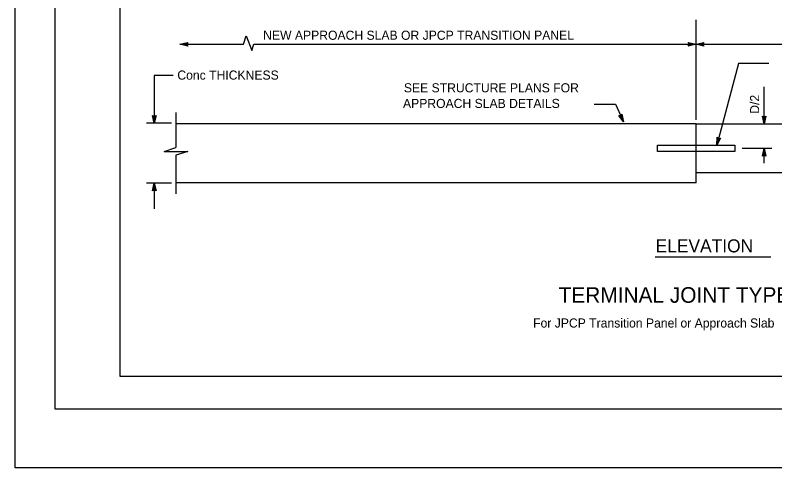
# Model space of a CAD drawing. Extents: x -894 to 866, y -476 to 714.
# Drawn here: x -894 to -309, y -476 to -128 of the extents above; entities that cross this region are included whole.
import ezdxf

# ---------------------------------------------------------------- set-up
doc = ezdxf.new("R2010")
doc.units = 0
for name, color, linetype in [('10 Sheet Format', 7, 'Continuous'), ('56 Stage 3 Anno', 7, 'Continuous'), ('57 Undefined', 7, 'Continuous'), ('60 Nongeo Data', 7, 'Continuous')]:
    doc.layers.add(name, color=color, linetype=linetype)

msp = doc.modelspace()

# ---------------------------------------------------------------- linework, layer by layer
at = {"layer": '10 Sheet Format'}
for p, q in [((-863.45, 668.96), (-863.45, -431.04)), ((-813.45, 643.96), (-813.45, -406.04)), ((-813.45, -406.04), (811.55, -406.04)), ((-863.45, -431.04), (836.55, -431.04))]:
    msp.add_line(p, q, dxfattribs=at)
for points in [[(-894.04, 713.55), (865.96, 713.55), (865.96, -476.45), (-894.04, -476.45)], [(-863.45, -431.04), (836.55, -431.04), (836.55, 668.96), (-863.45, 668.96)]]:
    msp.add_lwpolyline(points, close=True, dxfattribs=at)
at = {"layer": '56 Stage 3 Anno'}
for p, q in [((-369.94, -208.82), (-369.94, -131.79)), ((-718.26, -150.67), (-716.14, -144.15)), ((-716.14, -144.15), (-711.89, -155.5)), ((-767.25, -150.67), (-761.25, -149.34)), ((-767.25, -150.67), (-718.26, -150.67)), ((-761.25, -152.01), (-767.25, -150.67)), ((-767.25, -150.67), (-767.25, -150.67)), ((-761.46, -151.66), (-765.87, -150.67)), ((-765.86, -150.67), (-761.48, -149.7)), ((-764.49, -150.67), (-761.66, -150.05)), ((-761.7, -151.3), (-764.49, -150.67)), ((-763.1, -150.68), (-761.9, -150.41)), ((-761.87, -150.95), (-763.1, -150.68)), ((-761.25, -149.34), (-762.05, -150.67)), ((-762.05, -150.67), (-761.25, -152.01)), ((-761.25, -149.34), (-761.25, -149.34)), ((-761.25, -152.01), (-761.25, -152.01)), ((-711.89, -155.5), (-710.31, -150.67)), ((-710.31, -150.67), (-369.94, -150.67)), ((-375.14, -150.67), (-375.94, -149.33)), ((-375.94, -149.33), (-375.94, -149.33)), ((-375.94, -149.33), (-369.94, -150.67)), ((-369.94, -150.67), (-375.94, -152)), ((-375.94, -152), (-375.14, -150.67)), ((-375.94, -152), (-375.94, -152)), ((-375.72, -149.69), (-371.32, -150.67)), ((-371.33, -150.68), (-375.71, -151.64)), ((-372.7, -150.67), (-375.53, -151.3)), ((-375.49, -150.05), (-372.7, -150.67)), ((-375.31, -150.39), (-374.08, -150.67)), ((-374.08, -150.67), (-375.29, -150.94)), ((-369.94, -150.67), (-363.94, -149.34)), ((-369.94, -150.67), (-12.28, -150.67)), ((-369.94, -150.67), (-369.94, -150.67)), ((-363.94, -152.01), (-369.94, -150.67)), ((-369.94, -150.67), (-369.94, -150.67)), ((-364.16, -151.66), (-368.56, -150.67)), ((-368.55, -150.67), (-364.17, -149.7)), ((-367.18, -150.67), (-364.35, -150.05)), ((-364.39, -151.3), (-367.18, -150.67)), ((-365.8, -150.68), (-364.59, -150.41)), ((-364.57, -150.95), (-365.8, -150.68)), ((-363.94, -149.34), (-364.74, -150.67)), ((-364.74, -150.67), (-363.94, -152.01)), ((-363.94, -149.34), (-363.94, -149.34)), ((-363.94, -152.01), (-363.94, -152.01)), ((-337.22, -165.41), (-353.95, -228.25)), ((-313.98, -165.41), (-337.22, -165.41)), ((-772.56, -174.75), (-786.97, -174.75)), ((-786.97, -174.75), (-786.97, -211.47)), ((-317.58, -211.97), (-317.58, -183.28)), ((-448.49, -196.72), (-431.98, -196.72)), ((-431.98, -196.72), (-425.82, -210.34)), ((-427.96, -205.6), (-427.07, -204.32)), ((-427.07, -204.32), (-427.07, -204.32)), ((-427.07, -204.32), (-425.82, -210.34)), ((-786.97, -211.47), (-788.3, -205.47)), ((-788.3, -205.47), (-788.3, -205.47)), ((-788.3, -205.47), (-786.97, -206.27)), ((-786.98, -210.08), (-787.95, -205.71)), ((-786.97, -208.71), (-787.6, -205.88)), ((-786.97, -207.33), (-787.24, -206.12)), ((-786.97, -206.27), (-785.63, -205.47)), ((-785.63, -205.47), (-786.97, -211.47)), ((-785.99, -205.69), (-786.97, -210.09)), ((-786.35, -205.92), (-786.97, -208.71)), ((-786.7, -206.1), (-786.97, -207.33)), ((-785.63, -205.47), (-785.63, -205.47)), ((-425.82, -210.34), (-429.51, -205.42)), ((-429.51, -205.42), (-429.51, -205.42)), ((-429.51, -205.42), (-427.96, -205.6)), ((-426.4, -209.08), (-429.08, -205.49)), ((-426.96, -207.82), (-428.69, -205.51)), ((-427.53, -206.57), (-428.27, -205.57)), ((-427.78, -205.33), (-427.53, -206.57)), ((-427.54, -205.03), (-426.96, -207.82)), ((-427.31, -204.67), (-426.39, -209.09)), ((-425.82, -210.34), (-425.82, -210.34)), ((-317.58, -211.97), (-318.91, -205.97)), ((-318.91, -205.97), (-318.91, -205.97)), ((-318.91, -205.97), (-317.58, -206.77)), ((-317.59, -210.58), (-318.55, -206.2)), ((-317.58, -209.21), (-318.21, -206.38)), ((-317.58, -207.83), (-317.85, -206.62)), ((-317.58, -206.77), (-316.24, -205.97)), ((-316.24, -205.97), (-317.58, -211.97)), ((-316.6, -206.19), (-317.58, -210.59)), ((-316.96, -206.42), (-317.58, -209.21)), ((-317.31, -206.6), (-317.58, -207.83)), ((-316.24, -205.97), (-316.24, -205.97)), ((-773.79, -211.47), (-792.93, -211.47)), ((-786.97, -211.47), (-786.97, -211.47)), ((-317.58, -211.97), (-317.58, -211.97)), ((-353.95, -228.25), (-353.75, -222.1)), ((-353.75, -222.1), (-353.75, -222.1)), ((-353.75, -222.1), (-352.66, -223.21)), ((-351.16, -222.77), (-353.95, -228.25)), ((-353.61, -226.9), (-353.46, -222.42)), ((-351.56, -222.89), (-353.61, -226.91)), ((-353.26, -225.57), (-353.17, -222.68)), ((-351.97, -223.03), (-353.26, -225.57)), ((-352.92, -224.23), (-352.88, -223)), ((-352.35, -223.11), (-352.92, -224.23)), ((-352.66, -223.21), (-351.16, -222.77)), ((-351.16, -222.77), (-351.16, -222.77)), ((-353.95, -228.25), (-353.95, -228.25)), ((-334.5, -230.7), (-311.68, -230.7)), ((-318.92, -236.7), (-317.58, -230.7)), ((-318.57, -236.48), (-317.58, -232.08)), ((-318.21, -236.25), (-317.59, -233.46)), ((-317.59, -233.46), (-316.96, -236.29)), ((-317.58, -230.7), (-317.58, -230.7)), ((-317.58, -230.7), (-316.25, -236.7)), ((-317.58, -242.07), (-317.58, -230.7)), ((-317.58, -232.09), (-316.61, -236.47)), ((-317.58, -235.9), (-318.92, -236.7)), ((-318.92, -236.7), (-318.92, -236.7)), ((-317.86, -236.07), (-317.59, -234.84)), ((-317.59, -234.84), (-317.32, -236.05)), ((-316.25, -236.7), (-317.58, -235.9)), ((-316.25, -236.7), (-316.25, -236.7)), ((-773.79, -257.38), (-792.93, -257.38)), ((-788.31, -263.38), (-786.97, -257.38)), ((-786.97, -262.58), (-788.31, -263.38)), ((-787.96, -263.17), (-786.98, -258.76)), ((-787.6, -262.93), (-786.98, -260.15)), ((-787.25, -262.76), (-786.98, -261.53)), ((-786.98, -260.15), (-786.35, -262.97)), ((-786.98, -261.53), (-786.71, -262.74)), ((-786.97, -257.38), (-786.97, -277.34)), ((-786.97, -257.38), (-786.97, -257.38)), ((-786.97, -257.38), (-785.64, -263.38)), ((-786.97, -258.77), (-786, -263.15)), ((-785.64, -263.38), (-786.97, -262.58)), ((-788.31, -263.38), (-788.31, -263.38)), ((-785.64, -263.38), (-785.64, -263.38))]:
    msp.add_line(p, q, dxfattribs=at)
at = {"layer": '57 Undefined'}
msp.add_line((-401.39, -314.06), (-312.3, -314.06), dxfattribs=at)
at = {"layer": '60 Nongeo Data'}
for p, q in [((-770.28, -203.18), (-770.28, -230.17)), ((-369.94, -211.97), (-770.28, -211.97)), ((-369.94, -211.97), (52.02, -211.97)), ((-369.94, -257.31), (-369.94, -211.97)), ((-779.5, -233.16), (-770.28, -230.17)), ((-779.5, -233.16), (-761.05, -233.16)), ((-761.05, -233.16), (-770.28, -235.84)), ((-399.65, -233.16), (-399.65, -228.25)), ((-399.65, -228.25), (-340.23, -228.25)), ((-340.23, -233.16), (-399.65, -233.16)), ((-340.23, -228.25), (-340.23, -233.16)), ((-770.28, -235.84), (-770.28, -265.82)), ((52.02, -249.43), (-370, -249.43)), ((-369.94, -249.43), (-369.94, -245.82)), ((-370, -257.31), (-770.28, -257.31))]:
    msp.add_line(p, q, dxfattribs=at)

# ---------------------------------------------------------------- texts
at = {"layer": '57 Undefined'}
for s, height, p in [('NEW APPROACH SLAB OR JPCP TRANSITION PANEL', 7, (-703.18, -147.21)), ('Conc THICKNESS', 7, (-769.23, -177.86)), ('SEE STRUCTURE PLANS FOR', 7, (-594.86, -187.64)), ('APPROACH SLAB DETAILS', 7, (-595.55, -199.67)), ('ELEVATION', 10, (-401.08, -310.72)), ('TERMINAL JOINT TYPE 2', 12, (-475.75, -349.51)), ('For JPCP Transition Panel or Approach Slab', 7, (-495.38, -368.57))]:
    msp.add_text(s, height=height, dxfattribs=at).set_placement(p)
msp.add_text('D/2', height=7, rotation=90, dxfattribs=at).set_placement((-321.39, -204.11))

doc.saveas('drawing.dxf')
